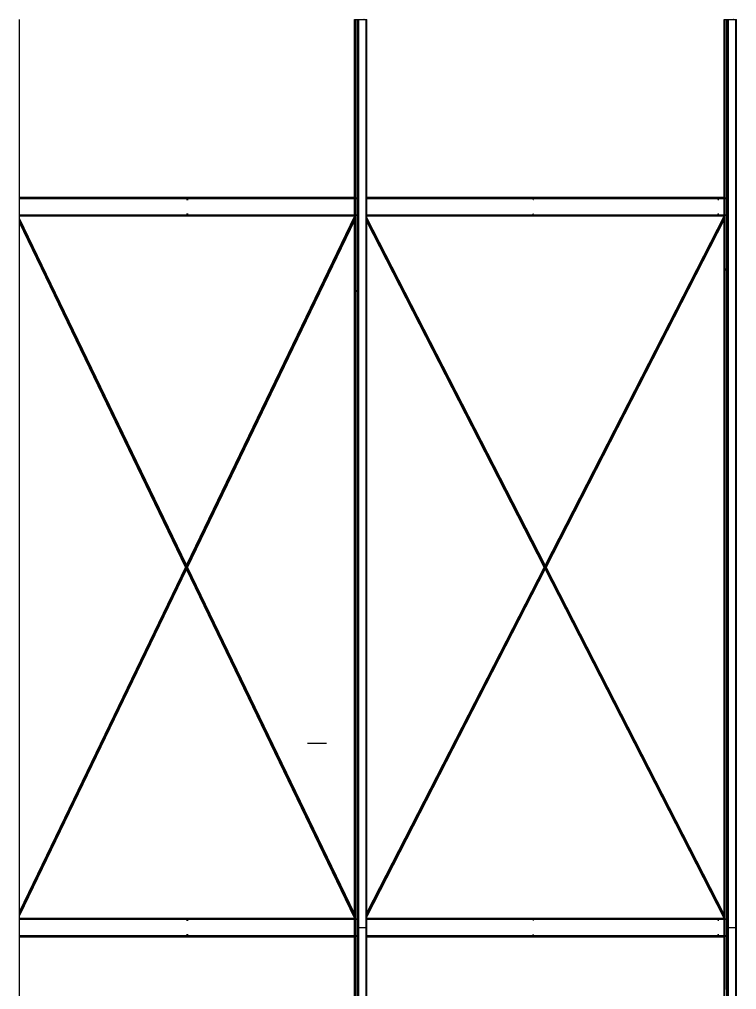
# Model space of a CAD drawing. Header units: millimetres. Extents: x 357 to 945, y 547 to 720.
# Drawn here: x 670.45 to 674.29, y 653.63 to 658.82 of the extents above; entities that cross this region are included whole.
import ezdxf

# ---------------------------------------------------------------- set-up
doc = ezdxf.new("R2010")
doc.units = ezdxf.units.MM
doc.linetypes.add('DIVIDE', pattern=[1.25, 0.5, -0.25, 0, -0.25, 0, -0.25])
doc.layers.add('LCL-LINHACORTE', color=171, linetype='DIVIDE')
doc.layers.add('PLANTA-VIS', color=7, linetype='Continuous')

msp = doc.modelspace()

# ---------------------------------------------------------------- linework, layer by layer
at = {"layer": 'LCL-LINHACORTE', "ltscale": 10}
msp.add_line((661.89448, 654.95018), (679.59048, 654.95018), dxfattribs=at)
at = {"layer": 'PLANTA-VIS'}
for p, q in [((670.45474, 658.81622), (670.45483, 658.81622)), ((670.45483, 653.96622), (670.45483, 658.81622)), ((672.24533, 658.81622), (672.24756, 658.81622)), ((672.24533, 653.96622), (672.24533, 658.81622)), ((672.24756, 658.81622), (672.25003, 658.81622)), ((672.24756, 653.96622), (672.24756, 658.81622)), ((672.25003, 658.81622), (672.25948, 658.81622)), ((672.25003, 657.36968), (672.25003, 658.81622)), ((672.25948, 658.81622), (672.26172, 658.81622)), ((672.25948, 653.96622), (672.25948, 658.81622)), ((672.26172, 658.81622), (672.26238, 658.81622)), ((672.26172, 653.96622), (672.26172, 658.81622)), ((672.26238, 658.81622), (672.26369, 658.81622)), ((672.26238, 653.96622), (672.26238, 658.81622)), ((672.26369, 658.81622), (672.26546, 658.81622)), ((672.26369, 653.96622), (672.26369, 658.81622)), ((672.26546, 658.81622), (672.26741, 658.81622)), ((672.26546, 653.96622), (672.26546, 658.81622)), ((672.26741, 658.81622), (672.30696, 658.81622)), ((672.26741, 653.96622), (672.26741, 658.81622)), ((672.29696, 658.81566), (672.29473, 658.81544)), ((672.30696, 658.81622), (672.3088, 658.81622)), ((672.30696, 653.96622), (672.30696, 658.81622)), ((672.3088, 658.81622), (672.31024, 658.81622)), ((672.3088, 653.96622), (672.3088, 658.81622)), ((672.31024, 658.81622), (672.31107, 658.81622)), ((672.31024, 653.96622), (672.31024, 658.81622)), ((672.31107, 658.81622), (672.31116, 658.81622)), ((672.31107, 653.96622), (672.31107, 658.81622)), ((672.31116, 653.96622), (672.31116, 658.81622)), ((674.22033, 658.81622), (674.22256, 658.81622)), ((674.22033, 653.96622), (674.22033, 658.81622)), ((674.22256, 658.81622), (674.22503, 658.81622)), ((674.22256, 653.96622), (674.22256, 658.81622)), ((674.22503, 658.81622), (674.23448, 658.81622)), ((674.22503, 657.48402), (674.22503, 658.81622)), ((674.23448, 658.81622), (674.23672, 658.81622)), ((674.23448, 653.96622), (674.23448, 658.81622)), ((674.23672, 658.81622), (674.23738, 658.81622)), ((674.23672, 653.96622), (674.23672, 658.81622)), ((674.23738, 658.81622), (674.23869, 658.81622)), ((674.23738, 653.96622), (674.23738, 658.81622)), ((674.23869, 658.81622), (674.24046, 658.81622)), ((674.23869, 653.96622), (674.23869, 658.81622)), ((674.24046, 658.81622), (674.24241, 658.81622)), ((674.24046, 653.96622), (674.24046, 658.81622)), ((674.24241, 658.81622), (674.28196, 658.81622)), ((674.24241, 653.96622), (674.24241, 658.81622)), ((674.27196, 658.81566), (674.26973, 658.81544)), ((674.28196, 658.81622), (674.2838, 658.81622)), ((674.28196, 653.96622), (674.28196, 658.81622)), ((674.2838, 658.81622), (674.28524, 658.81622)), ((674.2838, 653.96622), (674.2838, 658.81622)), ((674.28524, 658.81622), (674.28607, 658.81622)), ((674.28524, 653.96622), (674.28524, 658.81622)), ((674.28607, 658.81622), (674.28616, 658.81622)), ((674.28607, 653.96622), (674.28607, 658.81622)), ((670.45483, 657.86622), (672.24533, 657.86622)), ((670.45483, 657.86577), (672.24533, 657.86577)), ((670.45483, 657.86447), (672.24533, 657.86447)), ((670.45483, 657.86252), (672.24533, 657.86252)), ((670.45483, 657.86022), (672.24533, 657.86022)), ((671.34663, 657.85472), (671.3532, 657.85472)), ((671.34664, 657.85872), (671.3532, 657.85872)), ((671.3532, 657.85472), (671.3532, 657.85872)), ((671.3532, 657.85872), (671.35696, 657.85872)), ((671.3532, 657.85472), (671.35696, 657.85472)), ((672.25003, 657.86252), (672.25948, 657.86252)), ((672.25003, 657.86022), (672.25948, 657.86022)), ((672.31116, 657.86622), (674.22033, 657.86622)), ((672.31116, 657.86577), (674.22033, 657.86577)), ((672.31116, 657.86447), (674.22033, 657.86447)), ((672.31116, 657.86252), (674.22033, 657.86252)), ((672.31116, 657.86022), (674.22033, 657.86022)), ((673.19964, 657.85872), (673.20015, 657.85872)), ((673.19964, 657.85472), (673.20015, 657.85472)), ((673.20015, 657.85872), (673.20124, 657.85872)), ((673.20015, 657.85472), (673.20015, 657.85872)), ((673.20015, 657.85472), (673.20124, 657.85472)), ((674.18621, 657.85872), (674.18822, 657.85872)), ((674.18621, 657.85472), (674.18822, 657.85472)), ((674.18822, 657.85872), (674.19135, 657.85872)), ((674.18822, 657.85472), (674.18822, 657.85872)), ((674.18822, 657.85472), (674.19135, 657.85472)), ((674.22503, 657.86252), (674.23448, 657.86252)), ((674.22503, 657.86022), (674.23448, 657.86022)), ((670.45483, 657.77222), (672.24533, 657.77222)), ((670.45483, 657.76993), (672.24533, 657.76993)), ((670.45483, 657.76798), (672.24533, 657.76798)), ((670.45483, 657.76668), (672.24533, 657.76668)), ((670.45483, 657.76622), (672.24533, 657.76622)), ((671.34747, 655.90198), (670.45483, 657.75329)), ((671.34755, 655.90171), (670.45483, 657.7532)), ((671.34764, 655.90128), (670.45483, 657.75295)), ((671.34772, 655.90069), (670.45483, 657.75252)), ((671.34779, 655.89995), (670.45483, 657.75193)), ((672.24533, 657.75153), (670.45483, 654.03805)), ((671.34786, 655.89907), (670.45483, 657.7512)), ((671.34792, 655.89807), (670.45483, 657.75032)), ((671.34797, 655.89695), (670.45483, 657.74932)), ((671.34802, 655.89575), (670.45483, 657.7482)), ((671.34805, 655.89447), (670.45483, 657.74699)), ((671.34808, 655.89313), (670.45483, 657.74571)), ((672.24533, 654.03091), (670.45483, 657.74438)), ((671.3477, 655.89122), (670.45483, 657.74301)), ((671.34704, 655.89122), (670.45483, 657.74164)), ((671.34638, 655.89122), (670.45483, 657.74027)), ((671.34574, 655.89122), (670.45483, 657.73894)), ((671.34512, 655.89122), (670.45483, 657.73766)), ((671.34454, 655.89122), (670.45483, 657.73645)), ((671.344, 655.89122), (670.45483, 657.73534)), ((671.34352, 655.89122), (670.45483, 657.73433)), ((671.34309, 655.89122), (670.45483, 657.73345)), ((671.34274, 655.89122), (670.45483, 657.73272)), ((671.34245, 655.89122), (670.45483, 657.73213)), ((671.34225, 655.89122), (670.45483, 657.7317)), ((671.34212, 655.89122), (670.45483, 657.73145)), ((671.34208, 655.89122), (670.45483, 657.73136)), ((671.34663, 657.77772), (671.3532, 657.77772)), ((671.34664, 657.77372), (671.3532, 657.77372)), ((672.24533, 657.76455), (671.34737, 655.90218)), ((672.24533, 657.76446), (671.34739, 655.90214)), ((672.24533, 657.7642), (671.34745, 655.90201)), ((672.24533, 657.76378), (671.34754, 655.90176)), ((672.24533, 657.76319), (671.34762, 655.90135)), ((672.24533, 657.76245), (671.3477, 655.90078)), ((672.24533, 657.76158), (671.34778, 655.90006)), ((672.24533, 657.76057), (671.34785, 655.89919)), ((672.24533, 657.75946), (671.34791, 655.89821)), ((672.24533, 657.75825), (671.34796, 655.89711)), ((672.24533, 657.75697), (671.348, 655.89592)), ((672.24533, 657.75564), (671.34803, 655.89465)), ((672.24533, 657.75427), (671.34805, 655.89332)), ((672.24533, 657.75289), (671.34805, 655.89195)), ((672.24533, 657.75019), (671.349, 655.89122)), ((672.24533, 657.74891), (671.34962, 655.89122)), ((672.24533, 657.74771), (671.3502, 655.89122)), ((672.24533, 657.74659), (671.35074, 655.89122)), ((672.24533, 657.74559), (671.35122, 655.89122)), ((672.24533, 657.74471), (671.35165, 655.89122)), ((672.24533, 657.74397), (671.352, 655.89122)), ((672.24533, 657.74339), (671.35229, 655.89122)), ((672.24533, 657.74296), (671.35249, 655.89122)), ((672.24533, 657.7427), (671.35262, 655.89122)), ((672.24533, 657.74262), (671.35266, 655.89122)), ((671.3532, 657.77772), (671.35696, 657.77772)), ((671.3532, 657.77372), (671.3532, 657.77772)), ((671.3532, 657.77372), (671.35696, 657.77372)), ((672.25003, 657.77222), (672.25948, 657.77222)), ((672.25003, 657.76993), (672.25948, 657.76993)), ((672.31116, 657.77222), (674.22033, 657.77222)), ((672.31116, 657.76993), (674.22033, 657.76993)), ((672.31116, 657.76798), (674.22033, 657.76798)), ((672.31116, 657.76668), (674.22033, 657.76668)), ((672.31116, 657.76622), (674.22033, 657.76622)), ((673.26313, 655.90146), (672.31116, 657.75719)), ((673.26322, 655.90121), (672.31116, 657.75711)), ((673.2633, 655.9008), (672.31116, 657.75687)), ((673.26338, 655.90024), (672.31116, 657.75646)), ((673.26346, 655.89954), (672.31116, 657.7559)), ((674.22033, 657.75539), (672.31116, 654.03372)), ((673.26352, 655.8987), (672.31116, 657.7552)), ((673.26358, 655.89775), (672.31116, 657.75437)), ((673.26364, 655.89669), (672.31116, 657.75341)), ((673.26368, 655.89555), (672.31116, 657.75235)), ((673.26372, 655.89433), (672.31116, 657.7512)), ((673.26374, 655.89306), (672.31116, 657.74998)), ((674.22033, 654.02704), (672.31116, 657.74872)), ((673.26337, 655.89122), (672.31116, 657.74742)), ((673.2627, 655.89122), (672.31116, 657.74611)), ((673.26203, 655.89122), (672.31116, 657.74481)), ((673.26138, 655.89122), (672.31116, 657.74354)), ((673.26076, 655.89122), (672.31116, 657.74232)), ((673.26017, 655.89122), (672.31116, 657.74117)), ((673.25962, 655.89122), (672.31116, 657.74011)), ((673.25913, 655.89122), (672.31116, 657.73915)), ((673.2587, 655.89122), (672.31116, 657.73832)), ((673.25834, 655.89122), (672.31116, 657.73762)), ((673.25806, 655.89122), (672.31116, 657.73706)), ((673.25785, 655.89122), (672.31116, 657.73665)), ((673.25772, 655.89122), (672.31116, 657.73641)), ((673.25768, 655.89122), (672.31116, 657.73633)), ((673.19964, 657.77772), (673.20015, 657.77772)), ((673.19964, 657.77372), (673.20015, 657.77372)), ((673.20015, 657.77772), (673.20124, 657.77772)), ((673.20015, 657.77372), (673.20015, 657.77772)), ((673.20015, 657.77372), (673.20124, 657.77372)), ((674.21953, 657.76622), (673.26303, 655.90165)), ((674.21958, 657.76622), (673.26306, 655.90161)), ((674.2197, 657.76622), (673.26312, 655.90149)), ((674.21991, 657.76622), (673.2632, 655.90125)), ((674.2202, 657.76622), (673.26329, 655.90085)), ((674.22033, 657.76579), (673.26337, 655.90031)), ((674.22033, 657.76495), (673.26344, 655.89962)), ((674.22033, 657.764), (673.26351, 655.8988)), ((674.22033, 657.76294), (673.26357, 655.89786)), ((674.22033, 657.76179), (673.26362, 655.89681)), ((674.22033, 657.76057), (673.26367, 655.89567)), ((674.22033, 657.7593), (673.2637, 655.89447)), ((674.22033, 657.758), (673.26372, 655.89321)), ((674.22033, 657.75669), (673.26372, 655.8919)), ((674.22033, 657.75412), (673.26469, 655.89122)), ((674.22033, 657.7529), (673.26531, 655.89122)), ((674.22033, 657.75175), (673.2659, 655.89122)), ((674.22033, 657.75069), (673.26645, 655.89122)), ((674.22033, 657.74974), (673.26694, 655.89122)), ((674.22033, 657.7489), (673.26736, 655.89122)), ((674.22033, 657.7482), (673.26772, 655.89122)), ((674.22033, 657.74764), (673.26801, 655.89122)), ((674.22033, 657.74724), (673.26822, 655.89122)), ((674.22033, 657.74699), (673.26834, 655.89122)), ((674.22033, 657.74691), (673.26839, 655.89122)), ((674.18621, 657.77772), (674.18822, 657.77772)), ((674.18621, 657.77372), (674.18822, 657.77372)), ((674.18822, 657.77772), (674.19135, 657.77772)), ((674.18822, 657.77372), (674.18822, 657.77772)), ((674.18822, 657.77372), (674.19135, 657.77372)), ((674.22503, 657.77222), (674.23448, 657.77222)), ((674.22503, 657.76993), (674.23448, 657.76993)), ((674.22314, 657.48339), (674.22314, 657.48394)), ((674.22314, 657.47859), (674.22314, 657.48339)), ((674.22314, 657.48339), (674.23448, 657.48339)), ((674.22314, 657.47859), (674.23448, 657.47859)), ((674.22503, 653.96622), (674.22503, 657.47859)), ((672.24814, 657.36876), (672.24814, 657.36959)), ((672.24814, 657.36399), (672.24814, 657.36876)), ((672.24814, 657.36876), (672.25948, 657.36876)), ((674.23426, 657.41146), (674.23448, 657.41146)), ((672.24814, 657.36399), (672.25948, 657.36399)), ((672.25003, 653.96622), (672.25003, 657.36399)), ((671.34208, 655.89122), (670.45483, 654.05107)), ((671.34212, 655.89122), (670.45483, 654.05099)), ((671.34225, 655.89122), (670.45483, 654.05073)), ((671.34245, 655.89122), (670.45483, 654.0503)), ((671.34274, 655.89122), (670.45483, 654.04972)), ((671.34309, 655.89122), (670.45483, 654.04898)), ((671.34352, 655.89122), (670.45483, 654.0481)), ((671.344, 655.89122), (670.45483, 654.0471)), ((671.34454, 655.89122), (670.45483, 654.04598)), ((671.34512, 655.89122), (670.45483, 654.04478)), ((671.34574, 655.89122), (670.45483, 654.0435)), ((671.34638, 655.89122), (670.45483, 654.04216)), ((671.34704, 655.89122), (670.45483, 654.0408)), ((671.3477, 655.89122), (670.45483, 654.03942)), ((671.34808, 655.88931), (670.45483, 654.03672)), ((671.34805, 655.88796), (670.45483, 654.03544)), ((671.34802, 655.88669), (670.45483, 654.03423)), ((671.34797, 655.88548), (670.45483, 654.03312)), ((671.34792, 655.88437), (670.45483, 654.03211)), ((671.34786, 655.88336), (670.45483, 654.03124)), ((671.34779, 655.88248), (670.45483, 654.0305)), ((671.34772, 655.88174), (670.45483, 654.02991)), ((671.34764, 655.88115), (670.45483, 654.02949)), ((671.34755, 655.88072), (670.45483, 654.02923)), ((671.34747, 655.88045), (670.45483, 654.02914)), ((672.24533, 654.01789), (671.34737, 655.88025)), ((672.24533, 654.01797), (671.34739, 655.88029)), ((672.24533, 654.01823), (671.34745, 655.88042)), ((672.24533, 654.01866), (671.34754, 655.88067)), ((672.24533, 654.01924), (671.34762, 655.88108)), ((672.24533, 654.01998), (671.3477, 655.88166)), ((672.24533, 654.02086), (671.34778, 655.88238)), ((672.24533, 654.02186), (671.34785, 655.88324)), ((672.24533, 654.02298), (671.34791, 655.88423)), ((672.24533, 654.02418), (671.34796, 655.88533)), ((672.24533, 654.02546), (671.348, 655.88652)), ((672.24533, 654.0268), (671.34803, 655.88779)), ((672.24533, 654.02954), (671.34805, 655.89049)), ((672.24533, 654.02816), (671.34805, 655.88911)), ((672.24533, 654.03224), (671.349, 655.89122)), ((672.24533, 654.03352), (671.34962, 655.89122)), ((672.24533, 654.03473), (671.3502, 655.89122)), ((672.24533, 654.03584), (671.35074, 655.89122)), ((672.24533, 654.03684), (671.35122, 655.89122)), ((672.24533, 654.03772), (671.35165, 655.89122)), ((672.24533, 654.03846), (671.352, 655.89122)), ((672.24533, 654.03905), (671.35229, 655.89122)), ((672.24533, 654.03947), (671.35249, 655.89122)), ((672.24533, 654.03973), (671.35262, 655.89122)), ((672.24533, 654.03982), (671.35266, 655.89122)), ((673.25768, 655.89122), (672.31116, 654.04611)), ((673.25772, 655.89122), (672.31116, 654.04602)), ((673.25785, 655.89122), (672.31116, 654.04578)), ((673.25806, 655.89122), (672.31116, 654.04537)), ((673.25834, 655.89122), (672.31116, 654.04482)), ((673.2587, 655.89122), (672.31116, 654.04411)), ((673.25913, 655.89122), (672.31116, 654.04328)), ((673.25962, 655.89122), (672.31116, 654.04232)), ((673.26017, 655.89122), (672.31116, 654.04126)), ((673.26076, 655.89122), (672.31116, 654.04012)), ((673.26138, 655.89122), (672.31116, 654.0389)), ((673.26203, 655.89122), (672.31116, 654.03763)), ((673.2627, 655.89122), (672.31116, 654.03633)), ((673.26337, 655.89122), (672.31116, 654.03502)), ((673.26374, 655.88938), (672.31116, 654.03245)), ((673.26372, 655.8881), (672.31116, 654.03123)), ((673.26368, 655.88689), (672.31116, 654.03008)), ((673.26364, 655.88574), (672.31116, 654.02902)), ((673.26358, 655.88468), (672.31116, 654.02807)), ((673.26352, 655.88373), (672.31116, 654.02723)), ((673.26346, 655.8829), (672.31116, 654.02653)), ((673.26338, 655.88219), (672.31116, 654.02597)), ((673.2633, 655.88163), (672.31116, 654.02557)), ((673.26322, 655.88122), (672.31116, 654.02532)), ((673.26313, 655.88097), (672.31116, 654.02524)), ((674.21953, 654.01622), (673.26303, 655.88078)), ((674.21957, 654.01622), (673.26306, 655.88082)), ((674.2197, 654.01622), (673.26312, 655.88095)), ((674.21991, 654.01622), (673.2632, 655.88119)), ((674.22019, 654.01622), (673.26329, 655.88158)), ((674.22033, 654.01665), (673.26337, 655.88212)), ((674.22033, 654.01748), (673.26344, 655.88281)), ((674.22033, 654.01844), (673.26351, 655.88363)), ((674.22033, 654.0195), (673.26357, 655.88458)), ((674.22033, 654.02064), (673.26362, 655.88562)), ((674.22033, 654.02186), (673.26367, 655.88676)), ((674.22033, 654.02313), (673.2637, 655.88797)), ((674.22033, 654.02574), (673.26372, 655.89053)), ((674.22033, 654.02443), (673.26372, 655.88923)), ((674.22033, 654.02831), (673.26469, 655.89122)), ((674.22033, 654.02953), (673.26531, 655.89122)), ((674.22033, 654.03068), (673.2659, 655.89122)), ((674.22033, 654.03174), (673.26645, 655.89122)), ((674.22033, 654.03269), (673.26694, 655.89122)), ((674.22033, 654.03353), (673.26736, 655.89122)), ((674.22033, 654.03423), (673.26772, 655.89122)), ((674.22033, 654.03479), (673.26801, 655.89122)), ((674.22033, 654.03519), (673.26822, 655.89122)), ((674.22033, 654.03544), (673.26834, 655.89122)), ((674.22033, 654.03552), (673.26839, 655.89122)), ((670.45483, 654.01622), (672.24533, 654.01622)), ((670.45483, 654.01577), (672.24533, 654.01577)), ((670.45483, 654.01447), (672.24533, 654.01447)), ((670.45483, 654.01252), (672.24533, 654.01252)), ((670.45483, 654.01022), (672.24533, 654.01022)), ((671.34663, 654.00472), (671.3532, 654.00472)), ((671.34664, 654.00872), (671.3532, 654.00872)), ((671.3532, 654.00472), (671.3532, 654.00872)), ((671.3532, 654.00872), (671.35696, 654.00872)), ((671.3532, 654.00472), (671.35696, 654.00472)), ((672.25003, 654.01252), (672.25948, 654.01252)), ((672.25003, 654.01022), (672.25948, 654.01022)), ((672.31116, 654.01622), (674.22033, 654.01622)), ((672.31116, 654.01577), (674.22033, 654.01577)), ((672.31116, 654.01447), (674.22033, 654.01447)), ((672.31116, 654.01252), (674.22033, 654.01252)), ((672.31116, 654.01022), (674.22033, 654.01022)), ((673.19964, 654.00872), (673.20015, 654.00872)), ((673.19964, 654.00472), (673.20015, 654.00472)), ((673.20015, 654.00872), (673.20124, 654.00872)), ((673.20015, 654.00472), (673.20015, 654.00872)), ((673.20015, 654.00472), (673.20124, 654.00472)), ((674.18621, 654.00872), (674.18822, 654.00872)), ((674.18621, 654.00472), (674.18822, 654.00472)), ((674.18822, 654.00872), (674.19135, 654.00872)), ((674.18822, 654.00472), (674.18822, 654.00872)), ((674.18822, 654.00472), (674.19135, 654.00472)), ((674.22503, 654.01252), (674.23448, 654.01252)), ((674.22503, 654.01022), (674.23448, 654.01022)), ((670.45474, 653.96622), (670.45483, 653.96622)), ((670.45474, 653.96622), (670.45483, 653.96622)), ((670.45483, 650.11622), (670.45483, 653.96622)), ((672.24533, 653.96622), (672.24756, 653.96622)), ((672.24533, 650.11622), (672.24533, 653.96622)), ((672.24533, 653.96622), (672.24756, 653.96622)), ((672.24756, 653.96622), (672.25003, 653.96622)), ((672.24756, 650.11622), (672.24756, 653.96622)), ((672.24756, 653.96622), (672.25003, 653.96622)), ((672.25003, 653.51968), (672.25003, 653.96622)), ((672.25948, 653.96622), (672.26172, 653.96622)), ((672.25948, 650.11622), (672.25948, 653.96622)), ((672.25948, 653.96622), (672.26172, 653.96622)), ((672.26172, 653.96622), (672.26238, 653.96622)), ((672.26172, 650.11622), (672.26172, 653.96622)), ((672.26172, 653.96622), (672.26238, 653.96622)), ((672.26238, 653.96622), (672.26369, 653.96622)), ((672.26238, 650.11622), (672.26238, 653.96622)), ((672.26238, 653.96622), (672.26369, 653.96622)), ((672.26369, 653.96622), (672.26546, 653.96622)), ((672.26369, 650.11622), (672.26369, 653.96622)), ((672.26369, 653.96622), (672.26546, 653.96622)), ((672.26546, 653.96622), (672.26741, 653.96622)), ((672.26546, 650.11622), (672.26546, 653.96622)), ((672.26546, 653.96622), (672.26741, 653.96622)), ((672.26741, 653.96622), (672.30696, 653.96622)), ((672.26741, 650.11622), (672.26741, 653.96622)), ((672.26741, 653.96622), (672.30696, 653.96622)), ((672.30696, 653.96622), (672.3088, 653.96622)), ((672.30696, 650.11622), (672.30696, 653.96622)), ((672.30696, 653.96622), (672.3088, 653.96622)), ((672.3088, 653.96622), (672.31024, 653.96622)), ((672.3088, 650.11622), (672.3088, 653.96622)), ((672.3088, 653.96622), (672.31024, 653.96622)), ((672.31024, 653.96622), (672.31107, 653.96622)), ((672.31024, 650.11622), (672.31024, 653.96622)), ((672.31024, 653.96622), (672.31107, 653.96622)), ((672.31107, 653.96622), (672.31116, 653.96622)), ((672.31107, 650.11622), (672.31107, 653.96622)), ((672.31107, 653.96622), (672.31116, 653.96622)), ((672.31116, 650.11622), (672.31116, 653.96622)), ((674.22033, 653.96622), (674.22256, 653.96622)), ((674.22033, 653.96622), (674.22256, 653.96622)), ((674.22033, 650.11622), (674.22033, 653.96622)), ((674.22256, 653.96622), (674.22503, 653.96622)), ((674.22256, 653.96622), (674.22503, 653.96622)), ((674.22256, 650.11622), (674.22256, 653.96622)), ((674.22503, 653.63402), (674.22503, 653.96622)), ((674.23448, 653.96622), (674.23672, 653.96622)), ((674.23448, 653.96622), (674.23672, 653.96622)), ((674.23448, 650.11622), (674.23448, 653.96622)), ((674.23672, 653.96622), (674.23738, 653.96622)), ((674.23672, 653.96622), (674.23738, 653.96622)), ((674.23672, 650.11622), (674.23672, 653.96622)), ((674.23738, 653.96622), (674.23869, 653.96622)), ((674.23738, 653.96622), (674.23869, 653.96622)), ((674.23738, 650.11622), (674.23738, 653.96622)), ((674.23869, 653.96622), (674.24046, 653.96622)), ((674.23869, 653.96622), (674.24046, 653.96622)), ((674.23869, 650.11622), (674.23869, 653.96622)), ((674.24046, 653.96622), (674.24241, 653.96622)), ((674.24046, 653.96622), (674.24241, 653.96622)), ((674.24046, 650.11622), (674.24046, 653.96622)), ((674.24241, 653.96622), (674.28196, 653.96622)), ((674.24241, 653.96622), (674.28196, 653.96622)), ((674.24241, 650.11622), (674.24241, 653.96622)), ((674.28196, 653.96622), (674.2838, 653.96622)), ((674.28196, 653.96622), (674.2838, 653.96622)), ((674.28196, 650.11622), (674.28196, 653.96622)), ((674.2838, 653.96622), (674.28524, 653.96622)), ((674.2838, 653.96622), (674.28524, 653.96622)), ((674.2838, 650.11622), (674.2838, 653.96622)), ((674.28524, 653.96622), (674.28607, 653.96622)), ((674.28524, 653.96622), (674.28607, 653.96622)), ((674.28524, 650.11622), (674.28524, 653.96622)), ((674.28607, 653.96622), (674.28616, 653.96622)), ((674.28607, 653.96622), (674.28616, 653.96622)), ((674.28607, 650.11622), (674.28607, 653.96622)), ((670.45483, 653.92222), (672.24533, 653.92222)), ((670.45483, 653.91993), (672.24533, 653.91993)), ((670.45483, 653.91798), (672.24533, 653.91798)), ((670.45483, 653.91668), (672.24533, 653.91668)), ((670.45483, 653.91622), (672.24533, 653.91622)), ((671.34663, 653.92772), (671.3532, 653.92772)), ((671.34664, 653.92372), (671.3532, 653.92372)), ((671.3532, 653.92772), (671.35696, 653.92772)), ((671.3532, 653.92372), (671.3532, 653.92772)), ((671.3532, 653.92372), (671.35696, 653.92372)), ((672.25003, 653.92222), (672.25948, 653.92222)), ((672.25003, 653.91993), (672.25948, 653.91993)), ((672.31116, 653.92222), (674.22033, 653.92222)), ((672.31116, 653.91993), (674.22033, 653.91993)), ((672.31116, 653.91798), (674.22033, 653.91798)), ((672.31116, 653.91668), (674.22033, 653.91668)), ((672.31116, 653.91622), (674.22033, 653.91622)), ((673.19964, 653.92772), (673.20015, 653.92772)), ((673.19964, 653.92372), (673.20015, 653.92372)), ((673.20015, 653.92772), (673.20124, 653.92772)), ((673.20015, 653.92372), (673.20015, 653.92772)), ((673.20015, 653.92372), (673.20124, 653.92372)), ((674.18621, 653.92772), (674.18822, 653.92772)), ((674.18621, 653.92372), (674.18822, 653.92372)), ((674.18822, 653.92772), (674.19135, 653.92772)), ((674.18822, 653.92372), (674.18822, 653.92772)), ((674.18822, 653.92372), (674.19135, 653.92372)), ((674.22503, 653.92222), (674.23448, 653.92222)), ((674.22503, 653.91993), (674.23448, 653.91993))]:
    msp.add_line(p, q, dxfattribs=at)

doc.saveas('drawing.dxf')
